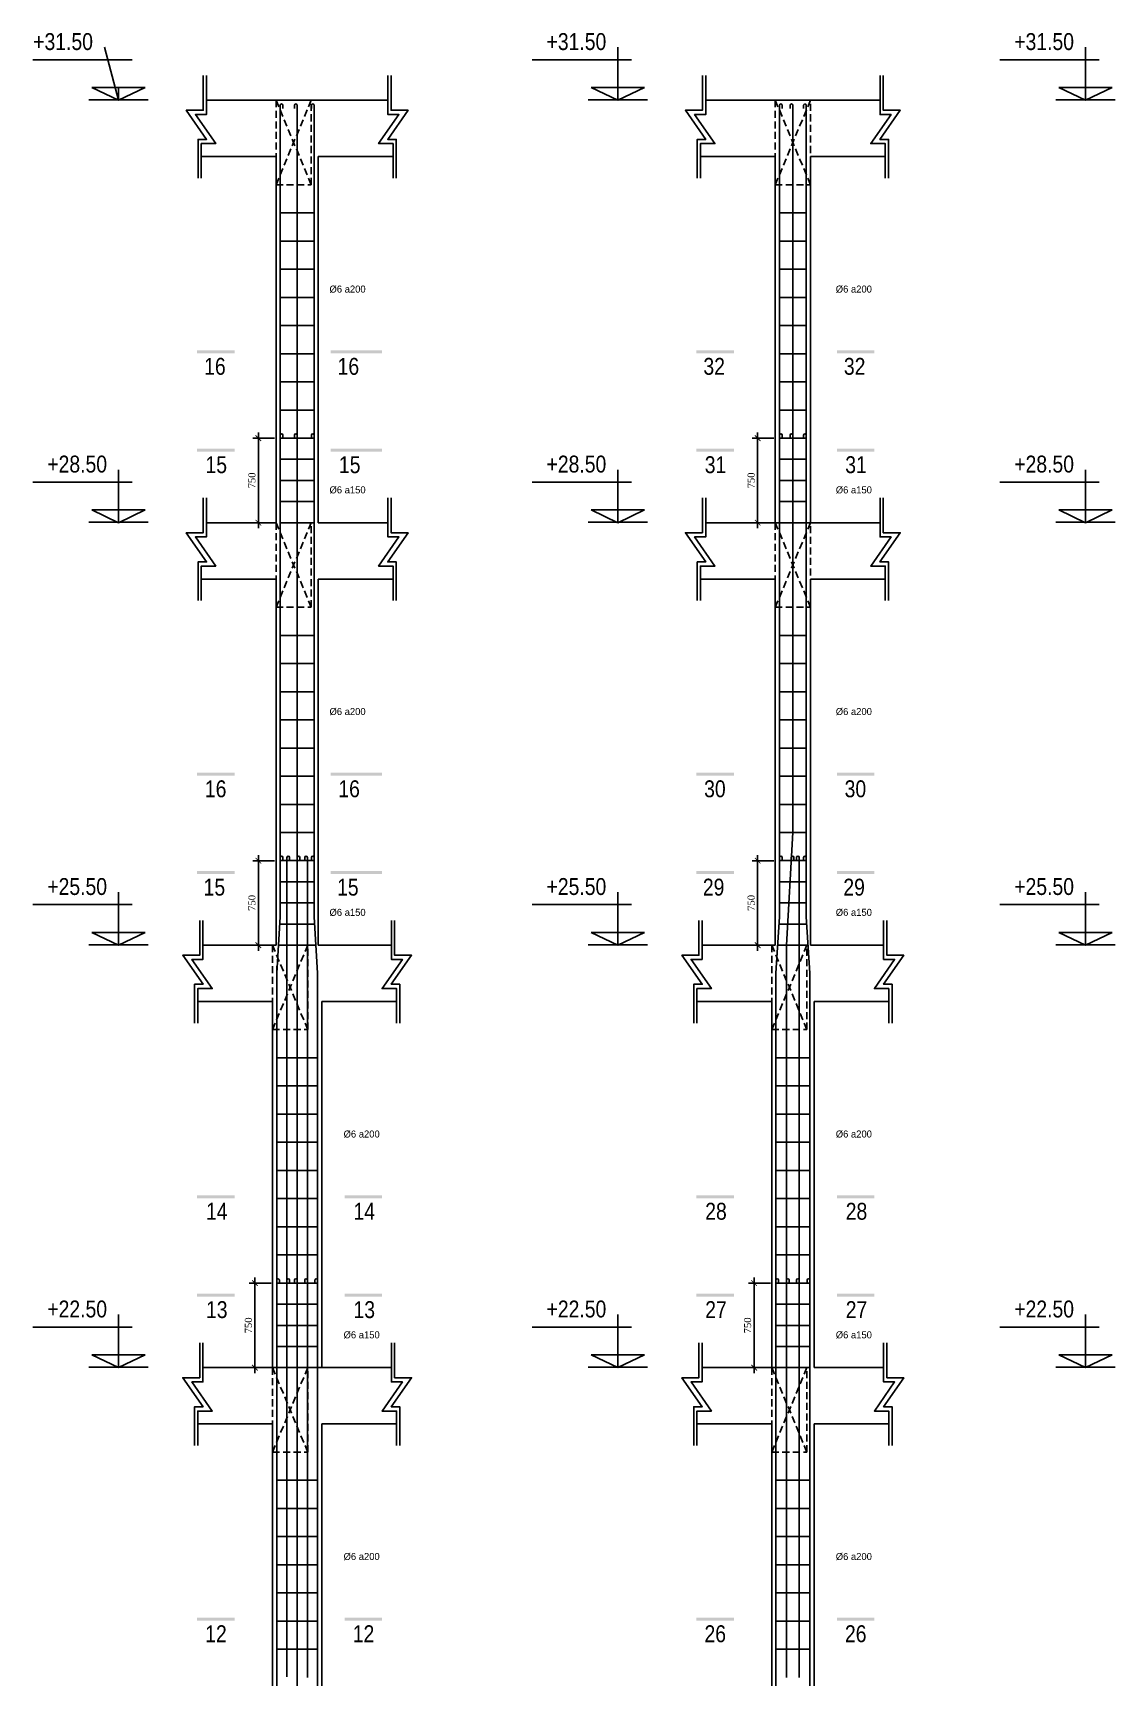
# Model space of a CAD drawing. Extents: x 394 to 12570, y -4198 to 1567.
# Drawn here: x 5031 to 5415, y 984 to 1567 of the extents above; entities that cross this region are included whole.
import ezdxf

# ---------------------------------------------------------------- set-up
doc = ezdxf.new("R2010")
doc.units = 0
doc.header["$MEASUREMENT"] = 0
doc.linetypes.add('CENTER2', pattern=[1.125, 0.75, -0.125, 0.125, -0.125])
doc.linetypes.add('HIDDEN', pattern=[0.375, 0.25, -0.125])
doc.layers.get('0').update_dxf_attribs({"linetype": 'CONTINUOUS'})
doc.layers.get('DEFPOINTS').update_dxf_attribs({"linetype": 'CONTINUOUS'})
for name, color, linetype in [('DAI', 3, 'CONTINUOUS'), ('DUT', 9, 'CENTER2'), ('TEXT', 7, 'CONTINUOUS'), ('THEP', 6, 'CONTINUOUS'), ('TUONG', 7, 'CONTINUOUS')]:
    doc.layers.add(name, color=color, linetype=linetype)
doc.styles.add('DIM-NEW', font='')
doc.styles.add('style1', font='')
doc.styles.add('T2', font='')
doc.styles.get('DIM-NEW').set_extended_font_data('VNI-Helve-Condense')
doc.styles.get('style1').set_extended_font_data('VNI-Goudy')
doc.styles.get('T2').set_extended_font_data('VNI-Times')
doc.dimstyles.new('TL25', dxfattribs={"dimtxt": 2.5, "dimasz": 2, "dimexe": 2, "dimexo": 2, "dimgap": 1, "dimtad": 1, "dimdec": 0, "dimlfac": 25, "dimzin": 0, "dimdsep": 46, "dimtxsty": 'T2', "dimblk": 'ARCHTICK', "dimcen": 2.5, "dimdle": 2, "dimclrd": 1, "dimclre": 1, "dimclrt": 2, "dimadec": 0, "dimazin": 0, "dimtfac": 1, "dimtdec": 0, "dimtix": 1, "dimtofl": 0, "dimtmove": 0, "dimatfit": 0, "dimldrblk": 'ARCHTICK', "dimfxl": 1, "dimtolj": 1, "dimtzin": 0, "dimlwd": -1, "dimlwe": -1, "dimarcsym": 0})

# ---------------------------------------------------------------- blocks, each defined once
blk = doc.blocks.new('_ARCHTICK')
at = {"color": 0, "linetype": 'ByBlock', "const_width": 0.15}
blk.add_lwpolyline([(-0.5, -0.5), (0.5, 0.5)], dxfattribs=at)
blk = doc.blocks.new('*D33')
at = {"layer": 'DEFPOINTS', "color": 0, "transparency": 16777216}
for p in [(5109.46, 1123.54), (5117.22, 1123.54), (5115.72, 1093.54)]:
    blk.add_point(p, dxfattribs=at)
at = {"layer": 'TUONG', "color": 1, "transparency": 16777216}
for p, q in [((5115.22, 1123.54), (5107.46, 1123.54)), ((5109.46, 1091.54), (5109.46, 1125.54)), ((5113.72, 1093.54), (5107.46, 1093.54))]:
    blk.add_line(p, q, dxfattribs=at)
at = {"layer": 'TUONG', "color": 1, "transparency": 16777216, "xscale": 2, "yscale": 2, "zscale": 2}
for p, rotation in [((5109.46, 1123.54), 90), ((5109.46, 1093.54), 270)]:
    blk.add_blockref('_ARCHTICK', p, dxfattribs=dict(at, rotation=rotation))
at = {"layer": 'TUONG', "color": 2, "transparency": 16777216, "insert": (5107.16, 1108.54), "char_height": 2.5, "attachment_point": 5, "rotation": 90, "style": 'T2'}
blk.add_mtext('\\A1;750', dxfattribs=at)
blk = doc.blocks.new('*D34')
at = {"layer": 'DEFPOINTS', "color": 0, "transparency": 16777216}
for p in [(5110.71, 1273.54), (5118.47, 1273.54), (5116.97, 1243.54)]:
    blk.add_point(p, dxfattribs=at)
at = {"layer": 'TUONG', "color": 1, "transparency": 16777216}
for p, q in [((5116.47, 1273.54), (5108.71, 1273.54)), ((5110.71, 1241.54), (5110.71, 1275.54)), ((5114.97, 1243.54), (5108.71, 1243.54))]:
    blk.add_line(p, q, dxfattribs=at)
at = {"layer": 'TUONG', "color": 1, "transparency": 16777216, "xscale": 2, "yscale": 2, "zscale": 2}
for p, rotation in [((5110.71, 1273.54), 90), ((5110.71, 1243.54), 270)]:
    blk.add_blockref('_ARCHTICK', p, dxfattribs=dict(at, rotation=rotation))
at = {"layer": 'TUONG', "color": 2, "transparency": 16777216, "insert": (5108.41, 1258.54), "char_height": 2.5, "attachment_point": 5, "rotation": 90, "style": 'T2'}
blk.add_mtext('\\A1;750', dxfattribs=at)
blk = doc.blocks.new('*D35')
at = {"layer": 'DEFPOINTS', "color": 0, "transparency": 16777216}
for p in [(5110.71, 1423.54), (5118.47, 1423.54), (5116.97, 1393.54)]:
    blk.add_point(p, dxfattribs=at)
at = {"layer": 'TUONG', "color": 1, "transparency": 16777216}
for p, q in [((5110.71, 1391.54), (5110.71, 1425.54)), ((5116.47, 1423.54), (5108.71, 1423.54)), ((5114.97, 1393.54), (5108.71, 1393.54))]:
    blk.add_line(p, q, dxfattribs=at)
at = {"layer": 'TUONG', "color": 1, "transparency": 16777216, "xscale": 2, "yscale": 2, "zscale": 2}
for p, rotation in [((5110.71, 1423.54), 90), ((5110.71, 1393.54), 270)]:
    blk.add_blockref('_ARCHTICK', p, dxfattribs=dict(at, rotation=rotation))
at = {"layer": 'TUONG', "color": 2, "transparency": 16777216, "insert": (5108.41, 1408.54), "char_height": 2.5, "attachment_point": 5, "rotation": 90, "style": 'T2'}
blk.add_mtext('\\A1;750', dxfattribs=at)
blk = doc.blocks.new('*D45')
at = {"layer": 'DEFPOINTS', "color": 0, "transparency": 16777216}
for p in [(5287.94, 1423.54), (5295.7, 1423.54), (5294.2, 1393.54)]:
    blk.add_point(p, dxfattribs=at)
at = {"layer": 'TUONG', "color": 1, "transparency": 16777216}
for p, q in [((5287.94, 1391.54), (5287.94, 1425.54)), ((5293.7, 1423.54), (5285.94, 1423.54)), ((5292.2, 1393.54), (5285.94, 1393.54))]:
    blk.add_line(p, q, dxfattribs=at)
at = {"layer": 'TUONG', "color": 1, "transparency": 16777216, "xscale": 2, "yscale": 2, "zscale": 2}
for p, rotation in [((5287.94, 1423.54), 90), ((5287.94, 1393.54), 270)]:
    blk.add_blockref('_ARCHTICK', p, dxfattribs=dict(at, rotation=rotation))
at = {"layer": 'TUONG', "color": 2, "transparency": 16777216, "insert": (5285.64, 1408.54), "char_height": 2.5, "attachment_point": 5, "rotation": 90, "style": 'T2'}
blk.add_mtext('\\A1;750', dxfattribs=at)
blk = doc.blocks.new('*D44')
at = {"layer": 'DEFPOINTS', "color": 0, "transparency": 16777216}
for p in [(5287.94, 1273.54), (5295.7, 1273.54), (5294.2, 1243.54)]:
    blk.add_point(p, dxfattribs=at)
at = {"layer": 'TUONG', "color": 1, "transparency": 16777216}
for p, q in [((5293.7, 1273.54), (5285.94, 1273.54)), ((5287.94, 1241.54), (5287.94, 1275.54)), ((5292.2, 1243.54), (5285.94, 1243.54))]:
    blk.add_line(p, q, dxfattribs=at)
at = {"layer": 'TUONG', "color": 1, "transparency": 16777216, "xscale": 2, "yscale": 2, "zscale": 2}
for p, rotation in [((5287.94, 1273.54), 90), ((5287.94, 1243.54), 270)]:
    blk.add_blockref('_ARCHTICK', p, dxfattribs=dict(at, rotation=rotation))
at = {"layer": 'TUONG', "color": 2, "transparency": 16777216, "insert": (5285.64, 1258.54), "char_height": 2.5, "attachment_point": 5, "rotation": 90, "style": 'T2'}
blk.add_mtext('\\A1;750', dxfattribs=at)
blk = doc.blocks.new('*D43')
at = {"layer": 'DEFPOINTS', "color": 0, "transparency": 16777216}
for p in [(5286.69, 1123.54), (5294.45, 1123.54), (5292.95, 1093.54)]:
    blk.add_point(p, dxfattribs=at)
at = {"layer": 'TUONG', "color": 1, "transparency": 16777216}
for p, q in [((5292.45, 1123.54), (5284.69, 1123.54)), ((5286.69, 1091.54), (5286.69, 1125.54)), ((5290.95, 1093.54), (5284.69, 1093.54))]:
    blk.add_line(p, q, dxfattribs=at)
at = {"layer": 'TUONG', "color": 1, "transparency": 16777216, "xscale": 2, "yscale": 2, "zscale": 2}
for p, rotation in [((5286.69, 1123.54), 90), ((5286.69, 1093.54), 270)]:
    blk.add_blockref('_ARCHTICK', p, dxfattribs=dict(at, rotation=rotation))
at = {"layer": 'TUONG', "color": 2, "transparency": 16777216, "insert": (5284.39, 1108.54), "char_height": 2.5, "attachment_point": 5, "rotation": 90, "style": 'T2'}
blk.add_mtext('\\A1;750', dxfattribs=at)

msp = doc.modelspace()

# ---------------------------------------------------------------- linework, layer by layer
at = {"layer": 'DAI'}
for p, q in [((5130.47, 1503.542), (5118.47, 1503.542)), ((5305.203, 1503.542), (5295.703, 1503.542)), ((5130.47, 1493.542), (5118.47, 1493.542)), ((5305.203, 1493.542), (5295.703, 1493.542)), ((5130.47, 1483.542), (5118.47, 1483.542)), ((5305.203, 1483.542), (5295.703, 1483.542)), ((5130.47, 1473.542), (5118.47, 1473.542)), ((5305.203, 1473.542), (5295.703, 1473.542)), ((5130.47, 1463.542), (5118.47, 1463.542)), ((5305.203, 1463.542), (5295.703, 1463.542)), ((5130.47, 1453.542), (5118.47, 1453.542)), ((5305.203, 1453.542), (5295.703, 1453.542)), ((5130.47, 1443.542), (5118.47, 1443.542)), ((5305.203, 1443.542), (5295.703, 1443.542)), ((5130.47, 1433.542), (5118.47, 1433.542)), ((5305.203, 1433.542), (5295.703, 1433.542)), ((5130.47, 1423.542), (5118.47, 1423.542)), ((5305.203, 1423.542), (5295.703, 1423.542)), ((5130.47, 1416.042), (5118.47, 1416.042)), ((5305.203, 1416.042), (5295.703, 1416.042)), ((5130.47, 1408.542), (5118.47, 1408.542)), ((5305.203, 1408.542), (5295.703, 1408.542)), ((5130.47, 1401.042), (5118.47, 1401.042)), ((5305.203, 1401.042), (5295.703, 1401.042)), ((5130.47, 1393.542), (5118.47, 1393.542)), ((5305.203, 1393.542), (5295.703, 1393.542)), ((5130.47, 1353.542), (5118.47, 1353.542)), ((5305.203, 1353.542), (5295.703, 1353.542)), ((5130.47, 1343.542), (5118.47, 1343.542)), ((5305.203, 1343.542), (5295.703, 1343.542)), ((5130.47, 1333.542), (5118.47, 1333.542)), ((5305.203, 1333.542), (5295.703, 1333.542)), ((5130.47, 1323.542), (5118.47, 1323.542)), ((5305.203, 1323.542), (5295.703, 1323.542)), ((5130.47, 1313.542), (5118.47, 1313.542)), ((5305.203, 1313.542), (5295.703, 1313.542)), ((5130.47, 1303.542), (5118.47, 1303.542)), ((5305.203, 1303.542), (5295.703, 1303.542)), ((5130.47, 1293.542), (5118.47, 1293.542)), ((5305.203, 1293.542), (5295.703, 1293.542)), ((5130.47, 1283.542), (5118.47, 1283.542)), ((5305.203, 1283.542), (5295.703, 1283.542)), ((5130.47, 1273.542), (5118.47, 1273.542)), ((5305.203, 1273.542), (5295.703, 1273.542)), ((5130.47, 1266.042), (5118.47, 1266.042)), ((5305.203, 1266.042), (5295.703, 1266.042)), ((5130.47, 1258.542), (5118.47, 1258.542)), ((5305.203, 1258.542), (5295.703, 1258.542)), ((5130.626, 1251.042), (5118.313, 1251.042)), ((5305.359, 1251.042), (5295.547, 1251.042)), ((5131.095, 1243.542), (5117.845, 1243.542)), ((5305.828, 1243.542), (5295.078, 1243.542)), ((5131.72, 1203.542), (5117.22, 1203.542)), ((5306.453, 1203.542), (5294.453, 1203.542)), ((5131.72, 1193.542), (5117.22, 1193.542)), ((5306.453, 1193.542), (5294.453, 1193.542)), ((5131.72, 1183.542), (5117.22, 1183.542)), ((5306.453, 1183.542), (5294.453, 1183.542)), ((5131.72, 1173.542), (5117.22, 1173.542)), ((5306.453, 1173.542), (5294.453, 1173.542)), ((5131.72, 1163.542), (5117.22, 1163.542)), ((5306.453, 1163.542), (5294.453, 1163.542)), ((5131.72, 1153.542), (5117.22, 1153.542)), ((5306.453, 1153.542), (5294.453, 1153.542)), ((5131.72, 1143.542), (5117.22, 1143.542)), ((5306.453, 1143.542), (5294.453, 1143.542)), ((5131.72, 1133.542), (5117.22, 1133.542)), ((5306.453, 1133.542), (5294.453, 1133.542)), ((5131.72, 1123.542), (5117.22, 1123.542)), ((5306.453, 1123.542), (5294.453, 1123.542)), ((5131.72, 1116.042), (5117.22, 1116.042)), ((5306.453, 1116.042), (5294.453, 1116.042)), ((5131.72, 1108.542), (5117.22, 1108.542)), ((5306.453, 1108.542), (5294.453, 1108.542)), ((5131.72, 1101.042), (5117.22, 1101.042)), ((5306.453, 1101.042), (5294.453, 1101.042)), ((5136.72, 1093.542), (5117.22, 1093.542)), ((5306.453, 1093.542), (5294.453, 1093.542)), ((5131.72, 1053.542), (5117.22, 1053.542)), ((5306.453, 1053.542), (5294.453, 1053.542)), ((5131.72, 1043.542), (5117.22, 1043.542)), ((5306.453, 1043.542), (5294.453, 1043.542)), ((5131.72, 1033.542), (5117.22, 1033.542)), ((5306.453, 1033.542), (5294.453, 1033.542)), ((5131.72, 1023.542), (5117.22, 1023.542)), ((5306.453, 1023.542), (5294.453, 1023.542)), ((5131.72, 1013.542), (5117.22, 1013.542)), ((5306.453, 1013.542), (5294.453, 1013.542)), ((5131.72, 1003.542), (5117.22, 1003.542)), ((5306.453, 1003.542), (5294.453, 1003.542)), ((5131.72, 993.542), (5117.22, 993.542)), ((5306.453, 993.542), (5294.453, 993.542))]:
    msp.add_line(p, q, dxfattribs=at)
at = {"layer": 'DUT', "linetype": 'HIDDEN', "ltscale": 10}
for p, q in [((5129.47, 1543.542), (5116.97, 1513.542)), ((5129.47, 1513.542), (5116.97, 1543.542)), ((5306.703, 1513.542), (5294.203, 1543.542)), ((5306.703, 1543.542), (5294.203, 1513.542)), ((5129.47, 1393.542), (5116.97, 1363.542)), ((5129.47, 1363.542), (5116.97, 1393.542)), ((5306.703, 1363.542), (5294.203, 1393.542)), ((5306.703, 1393.542), (5294.203, 1363.542)), ((5128.22, 1243.542), (5115.72, 1213.542)), ((5128.22, 1213.542), (5115.72, 1243.542)), ((5305.453, 1213.542), (5292.953, 1243.542)), ((5305.453, 1243.542), (5292.953, 1213.542)), ((5128.22, 1093.542), (5115.72, 1063.542)), ((5128.22, 1063.542), (5115.72, 1093.542)), ((5305.453, 1063.542), (5292.953, 1093.542)), ((5305.453, 1093.542), (5292.953, 1063.542))]:
    msp.add_line(p, q, dxfattribs=at)
for points in [[(5116.97, 1513.542), (5129.47, 1513.542), (5129.47, 1543.542), (5116.97, 1543.542)], [(5294.203, 1513.542), (5306.703, 1513.542), (5306.703, 1543.542), (5294.203, 1543.542)], [(5115.72, 1213.542), (5128.22, 1213.542), (5128.22, 1243.542), (5115.72, 1243.542)], [(5292.953, 1213.542), (5305.453, 1213.542), (5305.453, 1243.542), (5292.953, 1243.542)]]:
    msp.add_lwpolyline(points, close=True, dxfattribs=at)
for points in [[(5116.97, 1393.542), (5116.97, 1363.542), (5129.47, 1363.542), (5129.47, 1393.542)], [(5306.703, 1393.542), (5294.203, 1393.542)], [(5294.203, 1393.542), (5294.203, 1363.542), (5306.703, 1363.542), (5306.703, 1393.542)], [(5115.72, 1093.542), (5115.72, 1063.542), (5128.22, 1063.542), (5128.22, 1093.542), (5115.72, 1093.542)], [(5292.953, 1093.542), (5292.953, 1063.542), (5305.453, 1063.542), (5305.453, 1093.542), (5292.953, 1093.542)]]:
    msp.add_lwpolyline(points, dxfattribs=at)
at = {"layer": 'TEXT', "ltscale": 10}
for points in [[(5102.255, 1453.698), (5102.255, 1454.748), (5088.951, 1453.698), (5088.951, 1454.748)], [(5154.629, 1453.698), (5154.629, 1454.748), (5136.324, 1453.698), (5136.324, 1454.748)], [(5279.489, 1453.698), (5279.489, 1454.748), (5266.184, 1453.698), (5266.184, 1454.748)], [(5329.362, 1453.698), (5329.362, 1454.748), (5316.058, 1453.698), (5316.058, 1454.748)], [(5102.255, 1418.776), (5102.255, 1419.826), (5088.951, 1418.776), (5088.951, 1419.826)], [(5154.629, 1418.776), (5154.629, 1419.826), (5136.324, 1418.776), (5136.324, 1419.826)], [(5279.489, 1418.776), (5279.489, 1419.826), (5266.184, 1418.776), (5266.184, 1419.826)], [(5329.362, 1418.776), (5329.362, 1419.826), (5316.058, 1418.776), (5316.058, 1419.826)], [(5102.255, 1303.698), (5102.255, 1304.748), (5088.951, 1303.698), (5088.951, 1304.748)], [(5154.629, 1303.698), (5154.629, 1304.748), (5136.324, 1303.698), (5136.324, 1304.748)], [(5279.489, 1303.698), (5279.489, 1304.748), (5266.184, 1303.698), (5266.184, 1304.748)], [(5329.362, 1303.698), (5329.362, 1304.748), (5316.058, 1303.698), (5316.058, 1304.748)], [(5102.255, 1268.776), (5102.255, 1269.826), (5088.951, 1268.776), (5088.951, 1269.826)], [(5154.629, 1268.776), (5154.629, 1269.826), (5136.324, 1268.776), (5136.324, 1269.826)], [(5279.489, 1268.776), (5279.489, 1269.826), (5266.184, 1268.776), (5266.184, 1269.826)], [(5329.362, 1268.776), (5329.362, 1269.826), (5316.058, 1268.776), (5316.058, 1269.826)], [(5102.255, 1153.698), (5102.255, 1154.748), (5088.951, 1153.698), (5088.951, 1154.748)], [(5154.629, 1153.698), (5154.629, 1154.748), (5141.324, 1153.698), (5141.324, 1154.748)], [(5279.489, 1153.698), (5279.489, 1154.748), (5266.184, 1153.698), (5266.184, 1154.748)], [(5329.362, 1153.698), (5329.362, 1154.748), (5316.058, 1153.698), (5316.058, 1154.748)], [(5102.255, 1118.776), (5102.255, 1119.826), (5088.951, 1118.776), (5088.951, 1119.826)], [(5154.629, 1118.776), (5154.629, 1119.826), (5141.324, 1118.776), (5141.324, 1119.826)], [(5279.489, 1118.776), (5279.489, 1119.826), (5266.184, 1118.776), (5266.184, 1119.826)], [(5329.362, 1118.776), (5329.362, 1119.826), (5316.058, 1118.776), (5316.058, 1119.826)], [(5102.255, 1003.698), (5102.255, 1004.748), (5088.951, 1003.698), (5088.951, 1004.748)], [(5154.629, 1003.698), (5154.629, 1004.748), (5141.324, 1003.698), (5141.324, 1004.748)], [(5279.489, 1003.698), (5279.489, 1004.748), (5266.184, 1003.698), (5266.184, 1004.748)], [(5329.362, 1003.698), (5329.362, 1004.748), (5316.058, 1003.698), (5316.058, 1004.748)]]:
    msp.add_trace(points, dxfattribs=at)
at = {"layer": 'THEP', "ltscale": 10}
for p, q in [((5300.453, 1283.542), (5300.453, 1541.743)), ((5124.449, 533.542), (5124.47, 1540.616)), ((5298.203, 1243.542), (5300.453, 1283.542)), ((5120.852, 983.772), (5120.852, 1273.772)), ((5128.095, 983.542), (5128.095, 1273.542)), ((5302.702, 983.542), (5302.702, 1273.542)), ((5117.22, 1233.542), (5118.47, 1253.542)), ((5131.72, 1233.542), (5130.47, 1253.542)), ((5294.453, 1233.542), (5295.703, 1253.542)), ((5306.453, 1233.542), (5305.203, 1253.542)), ((5298.203, 983.542), (5298.203, 1243.542)), ((5117.22, 953.542), (5117.22, 1236.129))]:
    msp.add_line(p, q, dxfattribs=at)
for points in [[(5119.407, 1540.616), (5119.407, 1541.743, 1), (5118.47, 1541.743), (5118.47, 1540.626)], [(5124.47, 1540.616), (5124.47, 1541.743, 1), (5123.532, 1541.743), (5123.532, 1540.626)], [(5129.532, 1540.616), (5129.532, 1541.743, -1), (5130.47, 1541.743), (5130.47, 1540.626)], [(5296.64, 1540.616), (5296.64, 1541.743, 1), (5295.703, 1541.743), (5295.703, 1540.626)], [(5299.515, 1540.616), (5299.515, 1541.743, -1), (5300.453, 1541.743), (5300.453, 1540.626)], [(5304.265, 1540.616), (5304.265, 1541.743, -1), (5305.203, 1541.743), (5305.203, 1540.626)], [(5119.407, 1423.532), (5119.407, 1424.659, 1), (5118.47, 1424.659), (5118.47, 1423.542)], [(5124.467, 1423.542), (5124.467, 1424.669, 1), (5123.53, 1424.669), (5123.53, 1423.552)], [(5129.532, 1423.532), (5129.532, 1424.659, -1), (5130.47, 1424.659), (5130.47, 1423.542)], [(5296.64, 1423.532), (5296.64, 1424.659, 1), (5295.703, 1424.659), (5295.703, 1423.542)], [(5299.515, 1423.532), (5299.515, 1424.659, -1), (5300.453, 1424.659), (5300.453, 1423.542)], [(5304.265, 1423.532), (5304.265, 1424.659, -1), (5305.203, 1424.659), (5305.203, 1423.542)], [(5118.47, 1273.542), (5118.47, 1274.669, -1), (5119.407, 1274.669), (5119.407, 1273.552)], [(5120.852, 1273.542), (5120.852, 1274.669, -1), (5121.789, 1274.669), (5121.789, 1273.552)], [(5124.47, 1273.542), (5124.47, 1274.669, -1), (5125.407, 1274.669), (5125.407, 1273.552)], [(5127.157, 1273.532), (5127.157, 1274.659, -1), (5128.095, 1274.659), (5128.095, 1273.542)], [(5129.532, 1273.532), (5129.532, 1274.659, -1), (5130.47, 1274.659), (5130.47, 1273.542)], [(5296.64, 1273.532), (5296.64, 1274.659, 1), (5295.703, 1274.659), (5295.703, 1273.542)], [(5300.828, 1273.532), (5300.828, 1274.659, 1), (5299.89, 1274.659), (5299.89, 1273.542)], [(5301.765, 1273.532), (5301.765, 1274.659, -1), (5302.702, 1274.659), (5302.702, 1273.542)], [(5304.265, 1273.532), (5304.265, 1274.659, -1), (5305.203, 1274.659), (5305.203, 1273.542)], [(5118.157, 1123.532), (5118.157, 1124.659, 1), (5117.22, 1124.659), (5117.22, 1123.542)], [(5121.789, 1123.532), (5121.789, 1124.659, 1), (5120.852, 1124.659), (5120.852, 1123.542)], [(5124.461, 1123.532), (5124.461, 1124.659, 1), (5123.524, 1124.659), (5123.524, 1123.542)], [(5127.157, 1123.532), (5127.157, 1124.659, -1), (5128.095, 1124.659), (5128.095, 1123.542)], [(5130.782, 1123.532), (5130.782, 1124.659, -1), (5131.72, 1124.659), (5131.72, 1123.542)], [(5295.39, 1123.532), (5295.39, 1124.659, 1), (5294.453, 1124.659), (5294.453, 1123.542)], [(5299.141, 1123.532), (5299.141, 1124.659, 1), (5298.203, 1124.659), (5298.203, 1123.542)], [(5301.765, 1123.532), (5301.765, 1124.659, -1), (5302.702, 1124.659), (5302.702, 1123.542)], [(5305.515, 1123.532), (5305.515, 1124.659, -1), (5306.453, 1124.659), (5306.453, 1123.542)]]:
    msp.add_lwpolyline(points, format="xyb", dxfattribs=at)
for points in [[(5118.47, 1253.542), (5118.47, 1541.743)], [(5130.47, 1253.542), (5130.47, 1541.743)], [(5295.703, 1253.542), (5295.703, 1541.743)], [(5305.203, 1253.542), (5305.203, 1541.743)], [(5131.72, 953.542), (5131.72, 1233.542)], [(5294.453, 953.542), (5294.453, 1233.542)], [(5306.453, 953.542), (5306.453, 1233.542)]]:
    msp.add_lwpolyline(points, dxfattribs=at)
at = {"layer": 'TUONG'}
for p, q in [((5056.07, 1562.365), (5061.07, 1543.542)), ((5238.303, 1562.365), (5238.303, 1543.542)), ((5404.341, 1562.365), (5404.341, 1543.542)), ((5065.887, 1557.932), (5030.65, 1557.932)), ((5243.121, 1557.932), (5207.884, 1557.932)), ((5409.159, 1557.932), (5373.922, 1557.932)), ((5051.627, 1548.09), (5061.07, 1548.09)), ((5061.07, 1543.542), (5051.627, 1548.09)), ((5061.07, 1548.09), (5061.07, 1543.542)), ((5070.513, 1548.09), (5061.07, 1548.09)), ((5061.07, 1543.542), (5070.513, 1548.09)), ((5238.303, 1543.542), (5228.86, 1548.09)), ((5228.86, 1548.09), (5238.303, 1548.09)), ((5238.303, 1543.542), (5247.746, 1548.09)), ((5247.746, 1548.09), (5238.303, 1548.09)), ((5238.303, 1548.09), (5238.303, 1543.542)), ((5394.899, 1548.09), (5404.341, 1548.09)), ((5404.341, 1543.542), (5394.899, 1548.09)), ((5404.341, 1548.09), (5404.341, 1543.542)), ((5413.784, 1548.09), (5404.341, 1548.09)), ((5404.341, 1543.542), (5413.784, 1548.09)), ((5050.568, 1543.713), (5071.572, 1543.713)), ((5116.97, 1543.542), (5092.262, 1543.542)), ((5131.97, 1543.542), (5116.97, 1543.542)), ((5131.97, 1543.542), (5156.677, 1543.542)), ((5227.801, 1543.713), (5248.805, 1543.713)), ((5294.203, 1543.542), (5269.496, 1543.542)), ((5306.703, 1543.542), (5294.203, 1543.542)), ((5306.703, 1543.542), (5331.41, 1543.542)), ((5393.839, 1543.713), (5414.843, 1543.713)), ((5116.97, 1523.542), (5090.421, 1523.542)), ((5116.97, 1393.542), (5116.97, 1523.542)), ((5131.97, 1523.542), (5158.519, 1523.542)), ((5131.97, 1393.542), (5131.97, 1523.542)), ((5294.203, 1523.542), (5267.654, 1523.542)), ((5294.203, 1393.542), (5294.203, 1523.542)), ((5306.703, 1523.542), (5333.252, 1523.542)), ((5306.703, 1393.542), (5306.703, 1523.542)), ((5065.887, 1407.932), (5030.65, 1407.932)), ((5061.07, 1412.365), (5061.07, 1393.542)), ((5243.121, 1407.932), (5207.884, 1407.932)), ((5238.303, 1412.365), (5238.303, 1393.542)), ((5409.159, 1407.932), (5373.922, 1407.932)), ((5404.341, 1412.365), (5404.341, 1393.542)), ((5051.627, 1398.09), (5061.07, 1398.09)), ((5061.07, 1393.542), (5051.627, 1398.09)), ((5061.07, 1398.09), (5061.07, 1393.542)), ((5070.513, 1398.09), (5061.07, 1398.09)), ((5061.07, 1393.542), (5070.513, 1398.09)), ((5238.303, 1393.542), (5228.86, 1398.09)), ((5228.86, 1398.09), (5238.303, 1398.09)), ((5238.303, 1393.542), (5247.746, 1398.09)), ((5247.746, 1398.09), (5238.303, 1398.09)), ((5238.303, 1398.09), (5238.303, 1393.542)), ((5394.899, 1398.09), (5404.341, 1398.09)), ((5404.341, 1393.542), (5394.899, 1398.09)), ((5404.341, 1398.09), (5404.341, 1393.542)), ((5413.784, 1398.09), (5404.341, 1398.09)), ((5404.341, 1393.542), (5413.784, 1398.09)), ((5050.568, 1393.713), (5071.572, 1393.713)), ((5116.97, 1393.542), (5092.262, 1393.542)), ((5131.97, 1393.542), (5156.677, 1393.542)), ((5227.801, 1393.713), (5248.805, 1393.713)), ((5294.203, 1393.542), (5269.496, 1393.542)), ((5306.703, 1393.542), (5331.41, 1393.542)), ((5393.839, 1393.713), (5414.843, 1393.713)), ((5116.97, 1373.542), (5090.421, 1373.542)), ((5116.97, 1243.542), (5116.97, 1373.542)), ((5131.97, 1243.542), (5131.97, 1373.542)), ((5131.97, 1373.542), (5158.519, 1373.542)), ((5294.203, 1373.542), (5267.654, 1373.542)), ((5294.203, 1243.542), (5294.203, 1373.542)), ((5306.703, 1373.542), (5333.252, 1373.542)), ((5306.703, 1243.542), (5306.703, 1373.542)), ((5061.07, 1262.365), (5061.07, 1243.542)), ((5238.303, 1262.365), (5238.303, 1243.542)), ((5404.341, 1262.365), (5404.341, 1243.542)), ((5065.887, 1257.932), (5030.65, 1257.932)), ((5243.121, 1257.932), (5207.884, 1257.932)), ((5409.159, 1257.932), (5373.922, 1257.932)), ((5050.568, 1243.713), (5071.572, 1243.713)), ((5051.627, 1248.09), (5061.07, 1248.09)), ((5061.07, 1243.542), (5051.627, 1248.09)), ((5061.07, 1248.09), (5061.07, 1243.542)), ((5070.513, 1248.09), (5061.07, 1248.09)), ((5061.07, 1243.542), (5070.513, 1248.09)), ((5115.72, 1243.542), (5091.012, 1243.542)), ((5115.72, 1243.542), (5116.97, 1243.542)), ((5133.22, 1243.542), (5131.97, 1243.542)), ((5133.22, 1243.542), (5157.927, 1243.542)), ((5227.801, 1243.713), (5248.805, 1243.713)), ((5238.303, 1243.542), (5228.86, 1248.09)), ((5228.86, 1248.09), (5238.303, 1248.09)), ((5238.303, 1243.542), (5247.746, 1248.09)), ((5247.746, 1248.09), (5238.303, 1248.09)), ((5238.303, 1248.09), (5238.303, 1243.542)), ((5292.953, 1243.542), (5268.246, 1243.542)), ((5292.953, 1243.542), (5294.203, 1243.542)), ((5307.953, 1243.542), (5306.703, 1243.542)), ((5307.953, 1243.542), (5332.66, 1243.542)), ((5393.839, 1243.713), (5414.843, 1243.713)), ((5394.899, 1248.09), (5404.341, 1248.09)), ((5404.341, 1243.542), (5394.899, 1248.09)), ((5404.341, 1248.09), (5404.341, 1243.542)), ((5413.784, 1248.09), (5404.341, 1248.09)), ((5404.341, 1243.542), (5413.784, 1248.09)), ((5115.72, 1223.542), (5089.171, 1223.542)), ((5115.72, 1093.542), (5115.72, 1223.542)), ((5133.22, 1223.542), (5159.769, 1223.542)), ((5133.22, 1093.542), (5133.22, 1223.542)), ((5292.953, 1223.542), (5266.404, 1223.542)), ((5292.953, 1093.542), (5292.953, 1223.542)), ((5307.953, 1223.542), (5334.502, 1223.542)), ((5307.953, 1093.542), (5307.953, 1223.542)), ((5061.07, 1112.365), (5061.07, 1093.542)), ((5238.303, 1112.365), (5238.303, 1093.542)), ((5404.341, 1112.365), (5404.341, 1093.542)), ((5065.887, 1107.932), (5030.65, 1107.932)), ((5243.121, 1107.932), (5207.884, 1107.932)), ((5409.159, 1107.932), (5373.922, 1107.932)), ((5051.627, 1098.09), (5061.07, 1098.09)), ((5061.07, 1093.542), (5051.627, 1098.09)), ((5061.07, 1098.09), (5061.07, 1093.542)), ((5070.513, 1098.09), (5061.07, 1098.09)), ((5061.07, 1093.542), (5070.513, 1098.09)), ((5238.303, 1093.542), (5228.86, 1098.09)), ((5228.86, 1098.09), (5238.303, 1098.09)), ((5238.303, 1093.542), (5247.746, 1098.09)), ((5247.746, 1098.09), (5238.303, 1098.09)), ((5238.303, 1098.09), (5238.303, 1093.542)), ((5394.899, 1098.09), (5404.341, 1098.09)), ((5404.341, 1093.542), (5394.899, 1098.09)), ((5404.341, 1098.09), (5404.341, 1093.542)), ((5413.784, 1098.09), (5404.341, 1098.09)), ((5404.341, 1093.542), (5413.784, 1098.09)), ((5050.568, 1093.713), (5071.572, 1093.713)), ((5115.72, 1093.542), (5091.012, 1093.542)), ((5133.22, 1093.542), (5157.927, 1093.542)), ((5227.801, 1093.713), (5248.805, 1093.713)), ((5292.953, 1093.542), (5268.246, 1093.542)), ((5307.953, 1093.542), (5332.66, 1093.542)), ((5393.839, 1093.713), (5414.843, 1093.713)), ((5115.72, 1073.542), (5089.171, 1073.542)), ((5115.72, 943.542), (5115.72, 1073.542)), ((5133.22, 943.542), (5133.22, 1073.542)), ((5133.22, 1073.542), (5159.769, 1073.542)), ((5292.953, 1073.542), (5266.404, 1073.542)), ((5292.953, 943.542), (5292.953, 1073.542)), ((5307.953, 1073.542), (5334.502, 1073.542)), ((5307.953, 943.542), (5307.953, 1073.542))]:
    msp.add_line(p, q, dxfattribs=at)
for points in [[(5091.116, 1552.324), (5091.116, 1539.97), (5085.092, 1539.97), (5092.299, 1529.634), (5089.274, 1529.634), (5089.274, 1515.881)], [(5092.262, 1552.324), (5092.262, 1538.47), (5088.347, 1538.47), (5095.554, 1528.134), (5090.421, 1528.134), (5090.421, 1515.881)], [(5156.677, 1552.324), (5156.677, 1538.47), (5160.593, 1538.47), (5153.385, 1528.134), (5158.519, 1528.134), (5158.519, 1515.881)], [(5157.824, 1552.324), (5157.824, 1539.97), (5163.847, 1539.97), (5156.64, 1529.634), (5159.665, 1529.634), (5159.665, 1515.881)], [(5268.349, 1552.324), (5268.349, 1539.97), (5262.325, 1539.97), (5269.533, 1529.634), (5266.507, 1529.634), (5266.507, 1515.881)], [(5269.496, 1552.324), (5269.496, 1538.47), (5265.58, 1538.47), (5272.787, 1528.134), (5267.654, 1528.134), (5267.654, 1515.881)], [(5331.41, 1552.324), (5331.41, 1538.47), (5335.326, 1538.47), (5328.119, 1528.134), (5333.252, 1528.134), (5333.252, 1515.881)], [(5332.557, 1552.324), (5332.557, 1539.97), (5338.58, 1539.97), (5331.373, 1529.634), (5334.398, 1529.634), (5334.398, 1515.881)], [(5091.116, 1402.324), (5091.116, 1389.97), (5085.092, 1389.97), (5092.299, 1379.634), (5089.274, 1379.634), (5089.274, 1365.881)], [(5092.262, 1402.324), (5092.262, 1388.47), (5088.347, 1388.47), (5095.554, 1378.134), (5090.421, 1378.134), (5090.421, 1365.881)], [(5156.677, 1402.324), (5156.677, 1388.47), (5160.593, 1388.47), (5153.385, 1378.134), (5158.519, 1378.134), (5158.519, 1365.881)], [(5157.824, 1402.324), (5157.824, 1389.97), (5163.847, 1389.97), (5156.64, 1379.634), (5159.665, 1379.634), (5159.665, 1365.881)], [(5268.349, 1402.324), (5268.349, 1389.97), (5262.325, 1389.97), (5269.533, 1379.634), (5266.507, 1379.634), (5266.507, 1365.881)], [(5269.496, 1402.324), (5269.496, 1388.47), (5265.58, 1388.47), (5272.787, 1378.134), (5267.654, 1378.134), (5267.654, 1365.881)], [(5331.41, 1402.324), (5331.41, 1388.47), (5335.326, 1388.47), (5328.119, 1378.134), (5333.252, 1378.134), (5333.252, 1365.881)], [(5332.557, 1402.324), (5332.557, 1389.97), (5338.58, 1389.97), (5331.373, 1379.634), (5334.398, 1379.634), (5334.398, 1365.881)], [(5089.866, 1252.324), (5089.866, 1239.97), (5083.842, 1239.97), (5091.049, 1229.634), (5088.024, 1229.634), (5088.024, 1215.881)], [(5091.012, 1252.324), (5091.012, 1238.47), (5087.097, 1238.47), (5094.304, 1228.134), (5089.171, 1228.134), (5089.171, 1215.881)], [(5157.927, 1252.324), (5157.927, 1238.47), (5161.843, 1238.47), (5154.635, 1228.134), (5159.769, 1228.134), (5159.769, 1215.881)], [(5159.074, 1252.324), (5159.074, 1239.97), (5165.097, 1239.97), (5157.89, 1229.634), (5160.915, 1229.634), (5160.915, 1215.881)], [(5267.099, 1252.324), (5267.099, 1239.97), (5261.075, 1239.97), (5268.283, 1229.634), (5265.257, 1229.634), (5265.257, 1215.881)], [(5268.246, 1252.324), (5268.246, 1238.47), (5264.33, 1238.47), (5271.537, 1228.134), (5266.404, 1228.134), (5266.404, 1215.881)], [(5332.66, 1252.324), (5332.66, 1238.47), (5336.576, 1238.47), (5329.369, 1228.134), (5334.502, 1228.134), (5334.502, 1215.881)], [(5333.807, 1252.324), (5333.807, 1239.97), (5339.83, 1239.97), (5332.623, 1229.634), (5335.648, 1229.634), (5335.648, 1215.881)], [(5089.866, 1102.324), (5089.866, 1089.97), (5083.842, 1089.97), (5091.049, 1079.634), (5088.024, 1079.634), (5088.024, 1065.881)], [(5091.012, 1102.324), (5091.012, 1088.47), (5087.097, 1088.47), (5094.304, 1078.134), (5089.171, 1078.134), (5089.171, 1065.881)], [(5157.927, 1102.324), (5157.927, 1088.47), (5161.843, 1088.47), (5154.635, 1078.134), (5159.769, 1078.134), (5159.769, 1065.881)], [(5159.074, 1102.324), (5159.074, 1089.97), (5165.097, 1089.97), (5157.89, 1079.634), (5160.915, 1079.634), (5160.915, 1065.881)], [(5267.099, 1102.324), (5267.099, 1089.97), (5261.075, 1089.97), (5268.283, 1079.634), (5265.257, 1079.634), (5265.257, 1065.881)], [(5268.246, 1102.324), (5268.246, 1088.47), (5264.33, 1088.47), (5271.537, 1078.134), (5266.404, 1078.134), (5266.404, 1065.881)], [(5332.66, 1102.324), (5332.66, 1088.47), (5336.576, 1088.47), (5329.369, 1078.134), (5334.502, 1078.134), (5334.502, 1065.881)], [(5333.807, 1102.324), (5333.807, 1089.97), (5339.83, 1089.97), (5332.623, 1079.634), (5335.648, 1079.634), (5335.648, 1065.881)]]:
    msp.add_lwpolyline(points, dxfattribs=at)
for points in [[(5051.627, 1548.09), (5061.07, 1548.09), (5061.07, 1543.542), (5051.627, 1548.09)], [(5228.86, 1548.09), (5238.303, 1548.09), (5238.303, 1543.542), (5228.86, 1548.09)], [(5394.899, 1548.09), (5404.341, 1548.09), (5404.341, 1543.542), (5394.899, 1548.09)], [(5051.627, 1398.09), (5061.07, 1398.09), (5061.07, 1393.542), (5051.627, 1398.09)], [(5228.86, 1398.09), (5238.303, 1398.09), (5238.303, 1393.542), (5228.86, 1398.09)], [(5394.899, 1398.09), (5404.341, 1398.09), (5404.341, 1393.542), (5394.899, 1398.09)], [(5051.627, 1248.09), (5061.07, 1248.09), (5061.07, 1243.542), (5051.627, 1248.09)], [(5228.86, 1248.09), (5238.303, 1248.09), (5238.303, 1243.542), (5228.86, 1248.09)], [(5394.899, 1248.09), (5404.341, 1248.09), (5404.341, 1243.542), (5394.899, 1248.09)], [(5051.627, 1098.09), (5061.07, 1098.09), (5061.07, 1093.542), (5051.627, 1098.09)], [(5228.86, 1098.09), (5238.303, 1098.09), (5238.303, 1093.542), (5228.86, 1098.09)], [(5394.899, 1098.09), (5404.341, 1098.09), (5404.341, 1093.542), (5394.899, 1098.09)]]:
    msp.add_solid(points, dxfattribs=at)

# ---------------------------------------------------------------- texts
at = {"layer": 'TEXT', "style": 'DIM-NEW'}
for s, p in [('+31.50', (5030.762, 1561.361)), ('+31.50', (5212.996, 1561.361)), ('+31.50', (5379.034, 1561.361)), ('+28.50', (5035.762, 1411.361)), ('+28.50', (5212.996, 1411.361)), ('+28.50', (5379.034, 1411.361)), ('+25.50', (5035.762, 1261.361)), ('+25.50', (5212.996, 1261.361)), ('+25.50', (5379.034, 1261.361)), ('+22.50', (5035.762, 1111.361)), ('+22.50', (5212.996, 1111.361)), ('+22.50', (5379.034, 1111.361))]:
    msp.add_text(s, height=6, dxfattribs=at).set_placement(p)
at = {"layer": 'TEXT', "ltscale": 10}
for s, height, style, p in [('%%2546 a200', 2.5, 'style1', (5135.948, 1475.242)), ('%%2546 a200', 2.5, 'style1', (5315.681, 1475.242)), ('16', 6, 'DIM-NEW', (5091.454, 1446.059)), ('16', 6, 'DIM-NEW', (5138.828, 1446.059)), ('32', 6, 'DIM-NEW', (5268.687, 1446.059)), ('32', 6, 'DIM-NEW', (5318.561, 1446.059)), ('15', 6, 'DIM-NEW', (5091.931, 1411.137)), ('15', 6, 'DIM-NEW', (5139.305, 1411.137)), ('31', 6, 'DIM-NEW', (5269.164, 1411.137)), ('31', 6, 'DIM-NEW', (5319.038, 1411.137)), ('%%2546 a150', 2.5, 'style1', (5135.948, 1403.941)), ('%%2546 a150', 2.5, 'style1', (5315.681, 1403.941)), ('%%2546 a200', 2.5, 'style1', (5135.948, 1325.242)), ('%%2546 a200', 2.5, 'style1', (5315.681, 1325.242)), ('16', 6, 'DIM-NEW', (5091.712, 1296.059)), ('16', 6, 'DIM-NEW', (5139.086, 1296.059)), ('30', 6, 'DIM-NEW', (5268.946, 1296.059)), ('30', 6, 'DIM-NEW', (5318.819, 1296.059)), ('15', 6, 'DIM-NEW', (5091.263, 1261.137)), ('15', 6, 'DIM-NEW', (5138.637, 1261.137)), ('29', 6, 'DIM-NEW', (5268.496, 1261.137)), ('29', 6, 'DIM-NEW', (5318.37, 1261.137)), ('%%2546 a150', 2.5, 'style1', (5135.948, 1253.941)), ('%%2546 a150', 2.5, 'style1', (5315.681, 1253.941)), ('%%2546 a200', 2.5, 'style1', (5140.948, 1175.242)), ('%%2546 a200', 2.5, 'style1', (5315.681, 1175.242)), ('14', 6, 'DIM-NEW', (5092.099, 1146.059)), ('14', 6, 'DIM-NEW', (5144.473, 1146.059)), ('28', 6, 'DIM-NEW', (5269.332, 1146.059)), ('28', 6, 'DIM-NEW', (5319.206, 1146.059)), ('13', 6, 'DIM-NEW', (5092.099, 1111.137)), ('13', 6, 'DIM-NEW', (5144.473, 1111.137)), ('27', 6, 'DIM-NEW', (5269.332, 1111.137)), ('27', 6, 'DIM-NEW', (5319.206, 1111.137)), ('%%2546 a150', 2.5, 'style1', (5140.948, 1103.941)), ('%%2546 a150', 2.5, 'style1', (5315.681, 1103.941)), ('%%2546 a200', 2.5, 'style1', (5140.948, 1025.242)), ('%%2546 a200', 2.5, 'style1', (5315.681, 1025.242)), ('12', 6, 'DIM-NEW', (5091.828, 996.059)), ('12', 6, 'DIM-NEW', (5144.201, 996.059)), ('26', 6, 'DIM-NEW', (5269.061, 996.059)), ('26', 6, 'DIM-NEW', (5318.935, 996.059))]:
    msp.add_text(s, height=height, dxfattribs=dict(at, style=style)).set_placement(p)

# ---------------------------------------------------------------- dimensions: what is measured, and where the dimension line sits
at = {"layer": 'TUONG'}
for base, p1, p2, picture, middle in [((5110.708, 1423.542), (5116.97, 1393.542), (5118.47, 1423.542), '*D35', (5108.408, 1408.542)), ((5287.942, 1423.542), (5294.203, 1393.542), (5295.703, 1423.542), '*D45', (5285.642, 1408.542)), ((5110.708, 1273.542), (5116.97, 1243.542), (5118.47, 1273.542), '*D34', (5108.408, 1258.542)), ((5287.942, 1273.542), (5294.203, 1243.542), (5295.703, 1273.542), '*D44', (5285.642, 1258.542)), ((5109.458, 1123.542), (5115.72, 1093.542), (5117.22, 1123.542), '*D33', (5107.158, 1108.542)), ((5286.692, 1123.542), (5292.953, 1093.542), (5294.453, 1123.542), '*D43', (5284.392, 1108.542))]:
    dim = msp.add_linear_dim(base=base, p1=p1, p2=p2, angle=90, dimstyle='TL25', dxfattribs=at)
    dim.commit()
    dim.dimension.update_dxf_attribs({"geometry": picture, "text_midpoint": middle})

doc.saveas('drawing.dxf')
